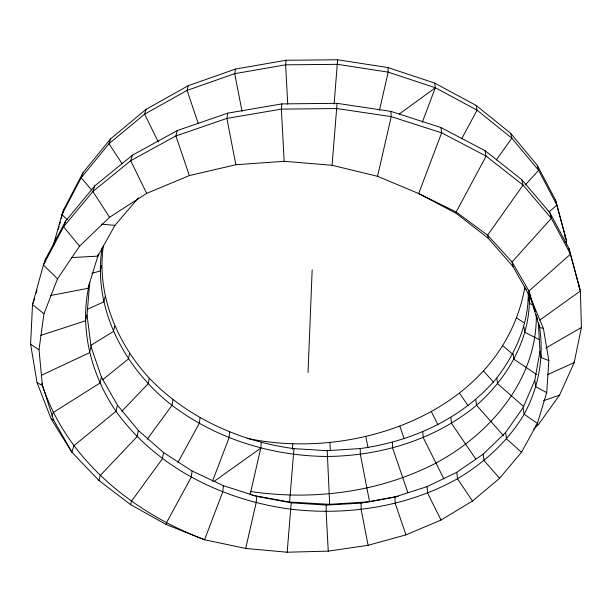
<?xml version="1.0" encoding="UTF-8"?>
<svg xmlns="http://www.w3.org/2000/svg" width="612" height="612" viewBox="0 0 612 612"><rect width="100%" height="100%" fill="white"/><g stroke="black" fill="none" stroke-linecap="round" stroke-linejoin="round"><path stroke-width="0.92" d="M337.067 103.329L390.869 111.384L440.892 127.51L441.634 132.835L418.684 193.56L456.384 213.481L488.147 238.19L512.986 266.518L530.321 297.218L543.395 328.422L548.834 360.575L546.723 392.575L537.42 423.412L521.485 452.23L499.591 478.301L472.51 501.052L441.03 520.024L405.963 534.865L368.103 545.3L328.246 551.137L287.173 552.223L245.68 548.451L204.561 539.753L166.158 524.492L130.67 504.671L98.96 480.519L71.979 452.344L51.171 418.983L37.08 382.684L30.6 344.219L32.52 304.592L43.421 264.988L45.594 259.06L65.66 221.008L94.784 185.88L132.36 155.234L177.258 130.555L227.794 113.128L281.872 103.895L337.067 103.329L332.087 165.286L377.543 176.302L418.684 193.56L456.169 212.004L487.611 235.192L512.053 261.951L528.982 291.029L535.24 311.454M53.298 245.619L61.927 214.575L63.839 209.35L83.041 172.615L110.657 138.786L146.077 109.349L188.213 85.703L235.528 69.057L286.064 60.259L337.617 59.777L334.114 104.078M538.346 323.105L540.006 351.38L534.712 380.526L522.985 407.806L505.558 432.531L483.212 454.165L456.789 472.296L427.092 486.632L394.924 496.952L361.057 503.133L326.242 505.099L326.127 511.502L328.246 551.137M360.246 448.558L327.221 450.692L329.677 504.326L369.564 501.771L360.338 454.341L360.246 448.558C411.975 441.436 462.695 418.532 496.745 378.04C515.534 353.575 528.783 323.626 528.232 292.391M308.043 372.448L312.166 269.854M247.103 438.337C357.163 461.777 501.848 410.553 524.66 288.443L524.744 286.538M538.629 323.006L539.616 327.481C544.167 357.507 538.598 387.564 524.17 414.225C507.96 441.229 484.421 462.733 457.485 478.768C407.079 506.782 347.83 515.832 290.891 509.199C223.112 500.226 156.519 467.652 115.982 411.287C90.675 374.116 78.642 326.747 89.727 282.599L87.011 315.027L91.081 346.813L101.431 377.099L117.428 405.182L138.373 430.481L163.526 452.551L192.13 471.041L223.441 485.698L256.711 496.332L291.22 502.819L287.173 552.223M103.428 245.397C96.222 293.89 116.731 342.842 149.32 378.231C187.471 417.82 239.85 441.413 293.99 448.642L289.575 502.031L329.677 504.326M536.311 314.744C537.206 379.302 490.434 433.862 435.974 463.062C379.333 492.377 313.573 500.708 250.805 491.558M256.711 496.332L256.176 502.682L245.68 548.451M250.04 494.901L260.766 448.137L261.248 442.422M292.383 449.346L292.865 443.799M102.135 247.738C92.343 308.57 124.756 368.638 172.018 405.373C216.35 438.957 271.728 456.017 327.122 456.46C380.71 455.955 434.925 439.798 476.557 405.274C508.021 377.658 531.453 337.288 529.204 294.464M281.872 103.895L281.367 109.127L284.167 161.293L332.087 165.286M286.064 60.259L285.62 64.826L287.732 104.178M223.441 485.698L222.699 492.01L204.561 539.753C132.582 512.55 65.583 458.923 41.868 383.441M229.699 432.103L229.041 437.787L212.517 481.231M117.428 405.182L115.982 411.287L73.738 445.865L71.979 452.344L53.619 420.046L42.404 385.552L39.007 349.766L43.965 313.78L57.505 278.812L79.552 246.192L109.586 217.275L146.658 193.369L189.345 175.575L235.865 164.735L284.167 161.293M192.13 471.041L191.196 477.314L166.433 522.839L166.158 524.492M200.055 417.828L199.214 423.466L178.031 462.335M227.794 113.128L226.868 118.414L235.865 164.735M235.528 69.057L234.717 73.662L242.046 111.384M163.526 452.551L162.402 458.778L131.328 501.381L130.67 504.671M173.028 399.781L172.018 405.373L147.155 439.286M533.679 429.119L538.453 424.529L559.544 395.168L574.178 362.587L581.4 327.535L580.383 290.991L568.892 248.373L549.867 212.685L521.738 179.599L485.056 150.697L440.892 127.51M138.373 430.481L137.08 436.654L100.123 475.616L98.96 480.519M149.32 378.231L148.158 383.762L121.834 411.272M379.471 110.221L388.199 72.139L387.893 67.557L337.617 59.777M377.543 176.302L391.229 116.64L390.869 111.384M129.652 353.529L128.359 358.999L102.564 379.8M177.258 130.555L175.942 135.925L189.345 175.575M188.213 85.703L187.065 90.4L198.38 123.777M101.431 377.099L99.855 383.127L53.099 412.587L51.997 416.244M114.727 326.15L113.319 331.536L90.53 345.55M36.238 293.018L36.995 290.264M44.584 262.732L45.594 259.06M53.971 244.838L55.998 237.555M58.278 229.37L59.035 226.639M59.54 224.818L60.297 222.087M61.315 218.453L63.839 209.35M91.081 346.813L89.413 352.749L41.7 375.179M105.188 296.652L103.696 301.945L87.417 309.305M87.011 315.027L85.282 320.872L40.912 335.368M101.6 265.753L100.062 270.948L91.876 273.442M132.36 155.234L130.723 160.719L92.886 191.51L63.579 226.784L43.421 264.988L57.505 278.812M146.077 109.349L144.639 114.153L108.99 143.721L81.22 177.694L61.927 214.575L67.251 219.662M71.237 257.621L97.836 256.13L98.325 254.523M98.455 254.079L87.983 288.336L50.605 295.489M94.784 185.88L92.886 191.51L109.586 217.275M110.657 138.786L108.99 143.721L122.071 163.672M65.66 221.008L63.579 226.784L79.552 246.192M83.041 172.615L81.22 177.694L91.448 189.904M34.723 298.526L32.52 304.592L43.965 313.78M422.272 122.293L435.346 87.738L434.704 83.087L387.893 67.557M461.685 138.763L477.062 110.175L476.128 105.432L434.704 83.087M97.836 256.13L114.926 225.361L138.404 197.898M496.309 159.939L511.831 138.19L510.676 133.34L476.128 105.432M525.234 184.977L538.621 170.327L537.305 165.362L510.676 133.34M549.063 211.882L556.889 205.081L555.482 199.994L537.305 165.362M399.269 114.046L435.346 87.738L477.062 110.175L511.831 138.19L538.621 170.327L556.889 205.081L566.536 240.975L566.674 244.739M539.769 320.122L580.383 290.991L568.892 248.373M214.177 481.346L260.766 448.137M564.975 242.061L566.536 240.975L555.482 199.994M545.797 348.044L581.4 327.535M547.579 374.674L574.178 362.587M543.494 400.715L559.544 395.168M535.707 425.202L538.453 424.529M370.49 501.595L398.274 496.309M293.99 448.642L327.221 450.692M291.22 502.819L326.242 505.099M101.661 224.191L114.926 225.361M251.884 495.23L289.575 502.031M543.395 328.422L539.616 327.481L530.321 297.218L528.982 291.029L570.491 254.125L551.358 218.331L523.061 185.122L486.119 156.106L441.634 132.835L391.229 116.64L336.998 108.553L281.367 109.127L226.868 118.414L175.942 135.925L130.723 160.719L146.658 193.369M435.346 87.738L388.199 72.139L337.556 64.329L285.62 64.826L234.717 73.662L187.065 90.4L144.639 114.153L158.324 142.03M532.417 304.654L529.801 303.72L528.6 298.113M548.834 360.575L541.36 357.714L540.006 351.38M51.171 418.983L53.619 420.046M524.66 288.443L526.343 289.269M539.233 339.614L525.004 332.4L523.857 326.732M546.723 392.575L536.005 386.906L534.712 380.526M37.08 382.684L42.404 385.552M516.796 318.026L524.645 323.19M30.6 344.219L39.007 349.766M536.808 374.666L514.072 359.328L513.017 353.606M537.42 423.412L524.17 414.225L522.985 407.806M502.926 345.811L512.864 354.363M523.757 406.613L497.671 383.8L496.745 378.04M521.485 452.23L506.598 438.98L505.558 432.531M483.633 371.086L493.563 382.163M503.477 435.637L476.557 405.274L475.769 399.498M499.591 478.301L484.092 460.629L483.212 454.165M459.566 393.248L467.897 405.45M475.746 459.069L451.495 423.336L450.868 417.545M472.51 501.052L457.485 478.768L456.789 472.296M431.429 411.822L438.031 424.965M443.884 478.852L423.259 437.672L422.808 431.865M441.03 520.024L427.597 493.096L427.092 486.632M399.95 426.419L404.134 438.636M407.86 492.622L392.621 448.053L392.353 442.254M405.963 534.865L395.222 503.401L394.924 496.952M536.877 316.779L537.696 319.441M549.867 212.685L551.358 218.331L512.053 261.951L512.986 266.518M521.738 179.599L523.061 185.122L487.611 235.192L488.147 238.19M485.056 150.697L486.119 156.106L456.169 212.004L456.384 213.481M365.869 436.754L368.019 447.8M368.103 545.3L361.149 509.567L361.057 503.133M329.922 442.598L330.35 450.585M565.098 235.781L565.205 238.596M578.761 285.131L578.814 286.997"/></g></svg>
